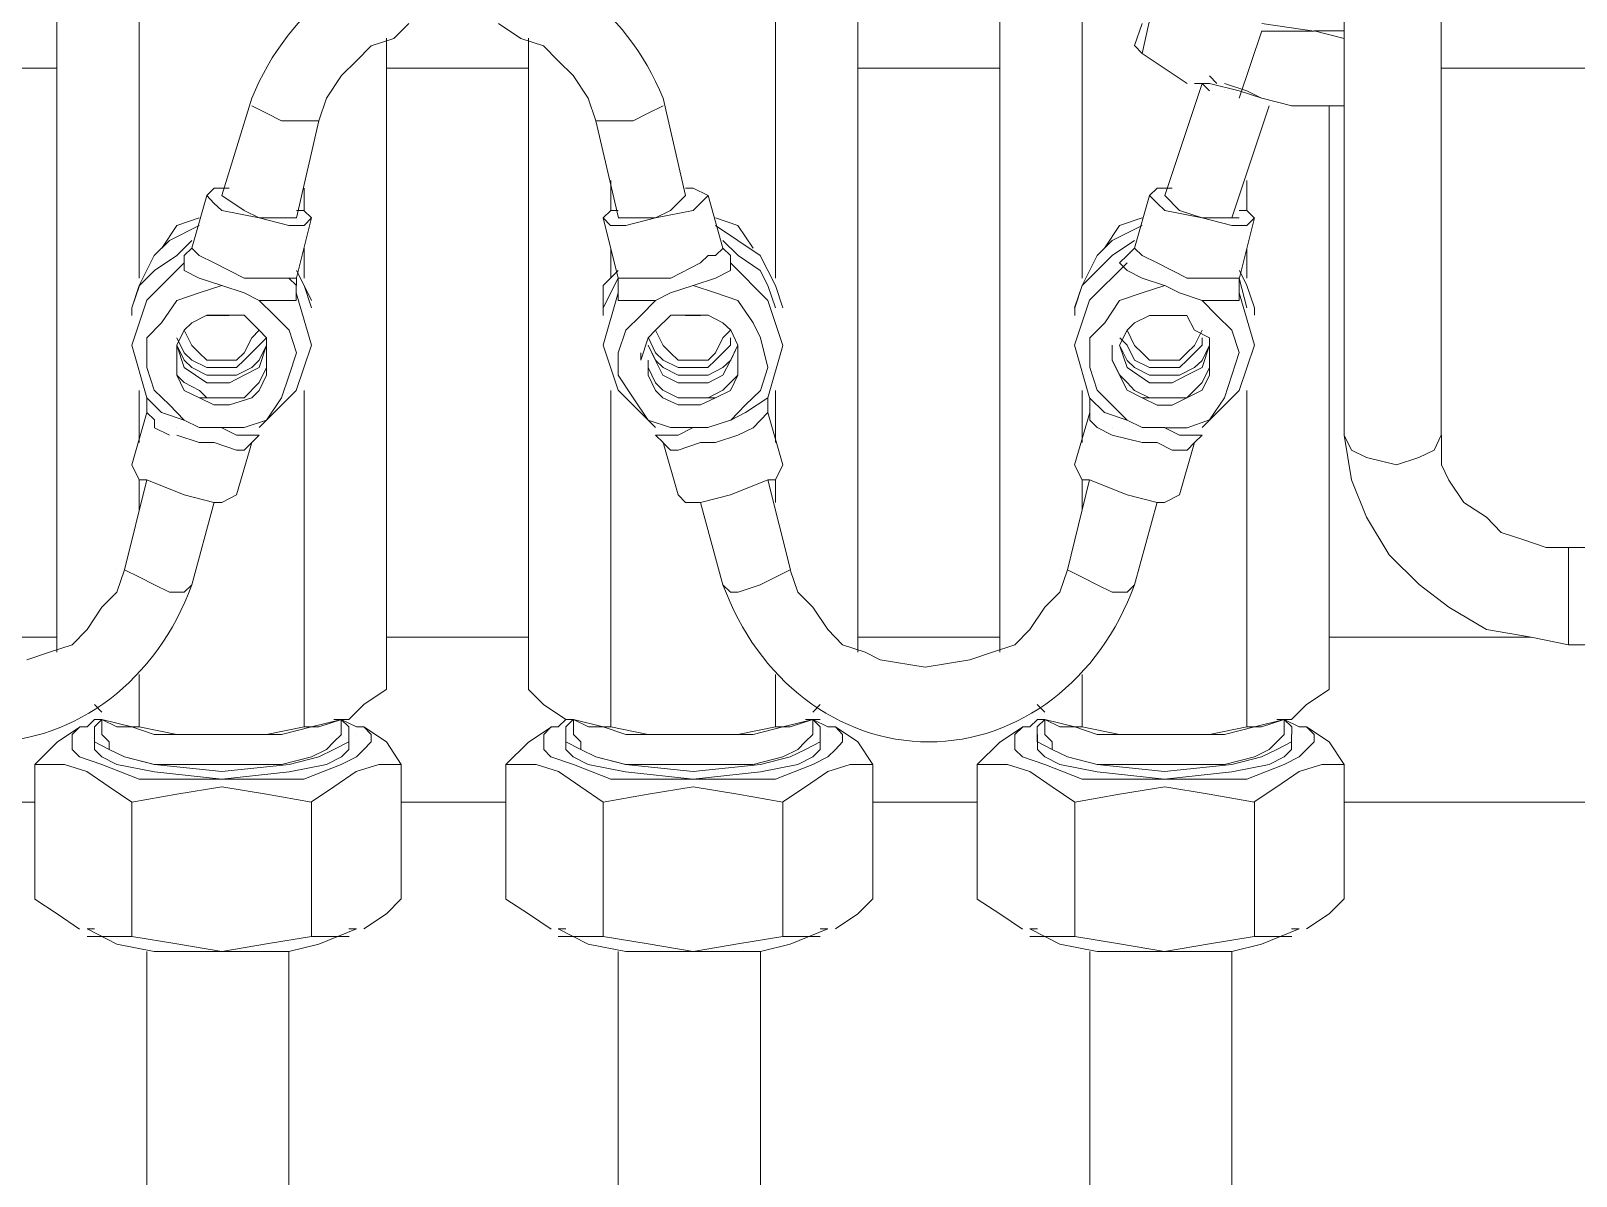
# Model space of a CAD drawing. Header units: inches. Extents: x 16065 to 240872, y 14603 to 37076.
# Drawn here: x 31150.6 to 31294.9, y 19704.9 to 19811.8 of the extents above; entities that cross this region are included whole.
import ezdxf

# ---------------------------------------------------------------- set-up
doc = ezdxf.new("R2010")
doc.units = ezdxf.units.IN
doc.header["$MEASUREMENT"] = 0
doc.layers.add('1', color=3, linetype='Continuous')
doc.layers.add('Dim', color=6, linetype='Continuous', lineweight=13)

# ---------------------------------------------------------------- blocks, each defined once
blk = doc.blocks.new('5')
at = {"layer": '1', "lineweight": 9}
for p, q in [((225.73014, -21.45387), (225.73014, -21.39798)), ((225.73839, -21.45387), (225.73839, -21.39798)), ((225.6209, -21.47229), (225.6209, -21.39925)), ((225.68886, -21.47229), (225.68886, -21.39925)), ((225.70093, -21.47229), (225.70093, -21.39925)), ((225.62789, -21.44054), (225.62789, -21.40243)), ((225.68188, -21.44054), (225.68188, -21.40243)), ((225.70791, -21.44054), (225.70791, -21.40243)), ((225.713, -21.42149), (225.71427, -21.41575)), ((225.64948, -21.4202), (225.65075, -21.41893)), ((225.65836, -21.41893), (225.66028, -21.4202)), ((225.71235, -21.42082), (225.713, -21.41894)), ((225.72124, -21.42528), (225.72316, -21.41957)), ((225.72315, -21.41895), (225.72759, -21.41958)), ((225.72759, -21.41958), (225.72315, -21.41958)), ((225.73014, -21.4202), (225.7276, -21.41957)), ((225.7276, -21.41957), (225.73014, -21.41957)), ((225.64631, -21.42212), (225.64757, -21.42083)), ((225.64757, -21.42083), (225.64948, -21.4202)), ((225.64886, -21.47546), (225.64886, -21.42019)), ((225.66028, -21.4202), (225.6622, -21.42083)), ((225.66091, -21.47546), (225.66091, -21.42019)), ((225.6622, -21.42083), (225.66345, -21.42212)), ((225.713, -21.4215), (225.71235, -21.42082)), ((225.6209, -21.42274), (225.60883, -21.42274)), ((225.64504, -21.42336), (225.64631, -21.42212)), ((225.66091, -21.42274), (225.64885, -21.42274)), ((225.66345, -21.42212), (225.66472, -21.42336)), ((225.70093, -21.42274), (225.68887, -21.42274)), ((225.71681, -21.42402), (225.713, -21.4215)), ((225.75428, -21.42274), (225.73839, -21.42274)), ((225.64377, -21.42528), (225.64504, -21.42336)), ((225.66472, -21.42336), (225.66599, -21.42528)), ((225.71491, -21.43353), (225.71808, -21.42402)), ((225.71743, -21.42402), (225.71871, -21.42402)), ((225.71871, -21.42402), (225.71808, -21.42402)), ((225.71808, -21.42402), (225.71871, -21.42465)), ((225.71808, -21.42402), (225.71808, -21.42402)), ((225.71871, -21.42337), (225.71934, -21.42402)), ((225.71871, -21.42402), (225.72124, -21.42465)), ((225.71999, -21.42402), (225.72189, -21.42465)), ((225.63743, -21.42529), (225.63489, -21.43353)), ((225.63743, -21.42528), (225.63743, -21.42529)), ((225.64313, -21.4272), (225.64377, -21.42528)), ((225.66599, -21.42528), (225.66664, -21.4272)), ((225.67424, -21.43353), (225.67234, -21.42528)), ((225.67234, -21.42528), (225.67235, -21.42528)), ((225.71999, -21.42466), (225.71999, -21.42466)), ((225.72124, -21.42466), (225.72316, -21.42529)), ((225.72189, -21.42466), (225.72314, -21.42529)), ((225.72315, -21.42528), (225.72569, -21.42594)), ((225.73014, -21.42593), (225.73014, -21.42528)), ((225.63743, -21.42593), (225.63868, -21.42654)), ((225.63868, -21.42654), (225.63997, -21.4272)), ((225.66981, -21.4272), (225.67108, -21.42654)), ((225.67108, -21.42654), (225.67235, -21.42593)), ((225.72061, -21.43543), (225.72378, -21.42593)), ((225.72568, -21.42593), (225.73014, -21.42593)), ((225.72887, -21.47546), (225.72887, -21.42592)), ((225.63997, -21.4272), (225.64187, -21.4272)), ((225.64122, -21.43543), (225.64313, -21.42719)), ((225.64187, -21.4272), (225.6425, -21.4272)), ((225.6425, -21.4272), (225.64313, -21.4272)), ((225.66664, -21.42719), (225.66855, -21.43543)), ((225.66664, -21.4272), (225.66726, -21.4272)), ((225.66726, -21.4272), (225.66789, -21.4272)), ((225.66789, -21.4272), (225.66981, -21.4272)), ((225.63424, -21.4329), (225.63361, -21.43353)), ((225.63552, -21.4329), (225.63424, -21.4329)), ((225.64187, -21.43482), (225.64187, -21.4329)), ((225.6679, -21.43482), (225.6679, -21.43227)), ((225.67489, -21.4329), (225.67425, -21.4329)), ((225.67616, -21.43353), (225.67489, -21.4329)), ((225.71427, -21.4329), (225.71363, -21.43353)), ((225.71554, -21.4329), (225.71427, -21.4329)), ((225.72189, -21.43482), (225.72189, -21.43227)), ((225.63361, -21.43353), (225.63236, -21.438)), ((225.63362, -21.43354), (225.63422, -21.43419)), ((225.63422, -21.43419), (225.63489, -21.43482)), ((225.63489, -21.43353), (225.63489, -21.43354)), ((225.63489, -21.43353), (225.63489, -21.43353)), ((225.63489, -21.43354), (225.63679, -21.43482)), ((225.67298, -21.43482), (225.67424, -21.43353)), ((225.67424, -21.43353), (225.67424, -21.43353)), ((225.67424, -21.43353), (225.67424, -21.43353)), ((225.67489, -21.43482), (225.67552, -21.43419)), ((225.67552, -21.43419), (225.67617, -21.43354)), ((225.67742, -21.438), (225.67617, -21.43353)), ((225.71363, -21.43353), (225.71236, -21.438)), ((225.71362, -21.43354), (225.71427, -21.43419)), ((225.71427, -21.43419), (225.71491, -21.43482)), ((225.71491, -21.43353), (225.71491, -21.43353)), ((225.71491, -21.43353), (225.71491, -21.43353)), ((225.71617, -21.43482), (225.71491, -21.43354)), ((225.63106, -21.43608), (225.63298, -21.43543)), ((225.63489, -21.43482), (225.63806, -21.43543)), ((225.63679, -21.43482), (225.63806, -21.43543)), ((225.63806, -21.43543), (225.64058, -21.43607)), ((225.63807, -21.43543), (225.63932, -21.43543)), ((225.63932, -21.43543), (225.64122, -21.43543)), ((225.64122, -21.43482), (225.64186, -21.43482)), ((225.64122, -21.43543), (225.64122, -21.43543)), ((225.64122, -21.43543), (225.64122, -21.43543)), ((225.6425, -21.43543), (225.64123, -21.44053)), ((225.64186, -21.43482), (225.64249, -21.43543)), ((225.64187, -21.43607), (225.6425, -21.43543)), ((225.6679, -21.43482), (225.66727, -21.43543)), ((225.66727, -21.43543), (225.66789, -21.43607)), ((225.66854, -21.44054), (225.66727, -21.43544)), ((225.66854, -21.43482), (225.6679, -21.43482)), ((225.66854, -21.43543), (225.67046, -21.43543)), ((225.66854, -21.43543), (225.66854, -21.43543)), ((225.66854, -21.43543), (225.66854, -21.43543)), ((225.66918, -21.43607), (225.67171, -21.43543)), ((225.67046, -21.43543), (225.67171, -21.43543)), ((225.67171, -21.43543), (225.67298, -21.43482)), ((225.67171, -21.43543), (225.67489, -21.43482)), ((225.67679, -21.43543), (225.67869, -21.43607)), ((225.71109, -21.43608), (225.713, -21.43543)), ((225.71491, -21.43482), (225.71808, -21.43543)), ((225.71808, -21.43543), (225.71617, -21.43482)), ((225.71808, -21.43543), (225.7206, -21.43607)), ((225.71934, -21.43543), (225.71809, -21.43543)), ((225.72061, -21.43543), (225.71934, -21.43543)), ((225.72124, -21.43543), (225.72061, -21.43543)), ((225.72124, -21.43482), (225.72188, -21.43482)), ((225.72124, -21.43543), (225.72124, -21.43543)), ((225.72252, -21.43543), (225.72125, -21.44053)), ((225.72188, -21.43482), (225.72251, -21.43543)), ((225.72189, -21.43607), (225.72252, -21.43543)), ((225.62979, -21.438), (225.63106, -21.43608)), ((225.63298, -21.43607), (225.63044, -21.43736)), ((225.64058, -21.43607), (225.64187, -21.43607)), ((225.66789, -21.43607), (225.66918, -21.43607)), ((225.67869, -21.43736), (225.6768, -21.43607)), ((225.67869, -21.43607), (225.67998, -21.43801)), ((225.70981, -21.438), (225.71109, -21.43608)), ((225.713, -21.43607), (225.71046, -21.43736)), ((225.7206, -21.43607), (225.72189, -21.43607)), ((225.63044, -21.43736), (225.62916, -21.43862)), ((225.63107, -21.43862), (225.63234, -21.43736)), ((225.63235, -21.438), (225.6317, -21.43863)), ((225.63297, -21.43863), (225.63235, -21.438)), ((225.64187, -21.44054), (225.64187, -21.43799)), ((225.6679, -21.44054), (225.6679, -21.43799)), ((225.6768, -21.43862), (225.67743, -21.43799)), ((225.67742, -21.43736), (225.6787, -21.43862)), ((225.67807, -21.43863), (225.67742, -21.438)), ((225.67742, -21.438), (225.67742, -21.438)), ((225.68059, -21.43862), (225.67869, -21.43736)), ((225.71046, -21.43736), (225.70919, -21.43862)), ((225.71045, -21.43862), (225.71234, -21.43736)), ((225.71235, -21.438), (225.71172, -21.43863)), ((225.71235, -21.438), (225.71235, -21.438)), ((225.713, -21.43863), (225.71235, -21.438)), ((225.72189, -21.44054), (225.72189, -21.43799)), ((225.62916, -21.43862), (225.62789, -21.44117)), ((225.6317, -21.43926), (225.62853, -21.44242)), ((225.62917, -21.43989), (225.63107, -21.43862)), ((225.6317, -21.43862), (225.6317, -21.43926)), ((225.6317, -21.43926), (225.6317, -21.43989)), ((225.63423, -21.43926), (225.63297, -21.43863)), ((225.63679, -21.44055), (225.63423, -21.43926)), ((225.67299, -21.44054), (225.67553, -21.43925)), ((225.67553, -21.43925), (225.67616, -21.43862)), ((225.67616, -21.43862), (225.6768, -21.43862)), ((225.67807, -21.43926), (225.67807, -21.43862)), ((225.67807, -21.43989), (225.67807, -21.43926)), ((225.68123, -21.44243), (225.67808, -21.43927)), ((225.6787, -21.43862), (225.68059, -21.43989)), ((225.68188, -21.44117), (225.68059, -21.43862)), ((225.70919, -21.43862), (225.70791, -21.44117)), ((225.71173, -21.43926), (225.70854, -21.44242)), ((225.70919, -21.43989), (225.71045, -21.43862)), ((225.71173, -21.43862), (225.71109, -21.43926)), ((225.71109, -21.43926), (225.71173, -21.43989)), ((225.71427, -21.43926), (225.713, -21.43863)), ((225.71681, -21.44055), (225.71427, -21.43926)), ((225.6279, -21.44117), (225.62917, -21.43989)), ((225.6317, -21.43989), (225.63297, -21.44054)), ((225.63297, -21.44054), (225.63489, -21.44117)), ((225.63679, -21.44054), (225.63932, -21.44054)), ((225.63932, -21.44054), (225.63996, -21.44054)), ((225.63996, -21.44054), (225.64121, -21.44054)), ((225.64122, -21.44118), (225.64059, -21.44054)), ((225.64122, -21.44054), (225.64122, -21.44118)), ((225.64187, -21.44117), (225.64123, -21.43989)), ((225.66854, -21.43989), (225.66727, -21.44118)), ((225.66727, -21.44307), (225.66854, -21.44054)), ((225.66854, -21.44054), (225.66854, -21.44054)), ((225.6698, -21.44054), (225.66854, -21.44054)), ((225.66854, -21.44118), (225.66854, -21.44054)), ((225.67046, -21.44054), (225.6698, -21.44054)), ((225.67299, -21.44054), (225.67046, -21.44054)), ((225.6749, -21.44118), (225.67679, -21.44054)), ((225.67679, -21.44054), (225.67807, -21.43989)), ((225.68059, -21.43989), (225.68124, -21.44117)), ((225.7079, -21.44117), (225.70919, -21.43989)), ((225.71173, -21.43989), (225.713, -21.44054)), ((225.713, -21.44054), (225.7149, -21.44117)), ((225.7168, -21.44054), (225.71872, -21.44054)), ((225.71872, -21.44054), (225.71999, -21.44054)), ((225.71999, -21.44054), (225.72125, -21.44054)), ((225.72124, -21.44118), (225.72124, -21.44054)), ((225.72124, -21.44054), (225.72188, -21.44307)), ((225.72125, -21.43989), (225.72189, -21.44117)), ((225.62789, -21.44117), (225.62725, -21.44307)), ((225.62726, -21.44307), (225.6279, -21.44117)), ((225.62853, -21.44242), (225.62726, -21.44624)), ((225.63297, -21.44178), (225.63107, -21.44244)), ((225.63489, -21.44117), (225.63297, -21.44178)), ((225.63489, -21.44118), (225.6368, -21.44179)), ((225.6368, -21.44179), (225.63805, -21.44244)), ((225.64121, -21.4418), (225.64121, -21.44117)), ((225.6425, -21.44623), (225.64121, -21.4418)), ((225.64121, -21.44243), (225.64121, -21.4418)), ((225.6425, -21.44243), (225.64187, -21.44117)), ((225.6425, -21.44307), (225.64187, -21.44117)), ((225.66727, -21.44118), (225.66727, -21.44307)), ((225.66854, -21.44179), (225.66727, -21.44624)), ((225.66854, -21.44179), (225.66854, -21.44118)), ((225.66854, -21.44244), (225.66854, -21.44179)), ((225.67171, -21.44243), (225.67298, -21.4418)), ((225.67298, -21.4418), (225.6749, -21.44117)), ((225.67679, -21.4418), (225.67489, -21.44117)), ((225.67869, -21.44243), (225.67679, -21.4418)), ((225.68124, -21.44117), (225.68188, -21.44307)), ((225.68251, -21.44307), (225.68188, -21.44117)), ((225.70791, -21.44117), (225.70727, -21.44307)), ((225.70854, -21.44242), (225.70727, -21.44624)), ((225.70728, -21.44307), (225.7079, -21.44117)), ((225.71109, -21.44244), (225.71299, -21.44179)), ((225.71299, -21.44179), (225.71491, -21.44118)), ((225.71491, -21.44118), (225.71618, -21.44179)), ((225.71617, -21.44179), (225.71809, -21.44243)), ((225.72123, -21.4418), (225.72123, -21.44117)), ((225.72252, -21.44623), (225.72123, -21.4418)), ((225.72123, -21.44243), (225.72123, -21.4418)), ((225.72124, -21.44118), (225.72124, -21.44118)), ((225.72189, -21.44117), (225.72252, -21.44307)), ((225.62726, -21.44307), (225.62726, -21.44307)), ((225.62726, -21.44371), (225.62726, -21.44308)), ((225.63107, -21.44244), (225.62978, -21.44434)), ((225.63234, -21.44435), (225.63361, -21.4437)), ((225.63361, -21.4437), (225.63553, -21.4437)), ((225.63361, -21.44371), (225.63424, -21.44371)), ((225.63423, -21.44371), (225.63552, -21.44371)), ((225.63424, -21.44371), (225.63552, -21.44371)), ((225.63553, -21.4437), (225.63678, -21.4437)), ((225.63678, -21.4437), (225.63805, -21.44497)), ((225.63805, -21.44244), (225.63933, -21.4437)), ((225.63806, -21.44243), (225.63998, -21.44243)), ((225.63933, -21.4437), (225.6406, -21.44497)), ((225.63998, -21.44243), (225.64121, -21.44243)), ((225.6425, -21.44307), (225.6425, -21.44307)), ((225.66727, -21.44371), (225.66727, -21.44308)), ((225.6698, -21.44244), (225.66854, -21.44244)), ((225.66917, -21.44496), (225.67046, -21.44372)), ((225.67171, -21.44244), (225.6698, -21.44244)), ((225.67046, -21.44372), (225.67171, -21.44243)), ((225.6717, -21.44497), (225.67299, -21.4437)), ((225.67299, -21.4437), (225.67425, -21.4437)), ((225.67424, -21.44371), (225.67553, -21.44371)), ((225.67553, -21.44371), (225.67424, -21.44371)), ((225.67425, -21.4437), (225.67616, -21.4437)), ((225.67616, -21.4437), (225.67742, -21.44435)), ((225.67998, -21.44435), (225.67869, -21.44243)), ((225.6825, -21.44625), (225.68123, -21.44243)), ((225.68251, -21.44307), (225.68251, -21.44307)), ((225.70728, -21.44371), (225.70728, -21.44308)), ((225.70982, -21.44434), (225.71109, -21.44244)), ((225.71234, -21.44434), (225.71363, -21.44371)), ((225.71363, -21.44371), (225.7149, -21.44371)), ((225.71554, -21.44371), (225.71426, -21.44371)), ((225.71427, -21.44371), (225.71554, -21.44371)), ((225.7149, -21.44371), (225.7168, -21.44371)), ((225.7168, -21.44371), (225.71743, -21.44496)), ((225.71808, -21.44243), (225.72, -21.44243)), ((225.71933, -21.44371), (225.71808, -21.44244)), ((225.72061, -21.44497), (225.71933, -21.44371)), ((225.72, -21.44243), (225.72123, -21.44243)), ((225.72252, -21.44307), (225.72252, -21.4437)), ((225.62978, -21.44434), (225.62853, -21.4456)), ((225.63107, -21.44623), (225.6317, -21.44497)), ((225.6317, -21.44497), (225.63234, -21.44435)), ((225.6317, -21.44496), (225.63234, -21.44625)), ((225.63743, -21.4456), (225.63806, -21.44496)), ((225.63805, -21.44497), (225.63868, -21.4456)), ((225.6406, -21.44497), (225.64122, -21.44688)), ((225.66854, -21.44688), (225.66917, -21.44496)), ((225.67108, -21.4456), (225.6717, -21.44497)), ((225.67171, -21.44496), (225.67234, -21.44625)), ((225.67742, -21.44435), (225.67808, -21.44497)), ((225.67742, -21.4456), (225.67807, -21.44496)), ((225.67808, -21.44497), (225.67869, -21.44623)), ((225.6806, -21.4456), (225.67998, -21.44435)), ((225.70855, -21.4456), (225.70982, -21.44434)), ((225.71109, -21.44624), (225.71174, -21.44496)), ((225.71173, -21.44496), (225.71236, -21.44625)), ((225.71174, -21.44496), (225.71234, -21.44434)), ((225.71743, -21.44496), (225.71872, -21.44561)), ((225.71744, -21.44625), (225.71809, -21.44496)), ((225.72123, -21.44687), (225.72061, -21.44497)), ((225.62726, -21.44624), (225.62853, -21.45069)), ((225.62853, -21.4456), (225.62853, -21.44813)), ((225.6317, -21.44689), (225.63107, -21.4456)), ((225.6317, -21.44752), (225.63107, -21.44623)), ((225.63107, -21.44624), (225.63107, -21.44753)), ((225.63169, -21.44814), (225.63107, -21.44624)), ((225.63234, -21.44625), (225.63297, -21.44688)), ((225.63805, -21.44623), (225.63678, -21.44752)), ((225.63679, -21.44688), (225.63743, -21.4456)), ((225.63868, -21.4456), (225.63805, -21.44623)), ((225.63868, -21.44623), (225.63805, -21.44752)), ((225.63868, -21.44624), (225.63805, -21.44814)), ((225.63868, -21.4456), (225.63868, -21.44752)), ((225.64121, -21.45007), (225.6425, -21.44623)), ((225.66727, -21.44624), (225.66854, -21.45006)), ((225.67045, -21.44752), (225.67108, -21.4456)), ((225.6717, -21.44752), (225.67108, -21.44623)), ((225.67171, -21.44753), (225.67108, -21.44624)), ((225.67171, -21.44689), (225.67109, -21.4456)), ((225.67234, -21.44625), (225.67298, -21.44688)), ((225.6768, -21.44688), (225.67742, -21.4456)), ((225.67807, -21.44623), (225.6768, -21.44752)), ((225.67807, -21.4456), (225.67807, -21.44623)), ((225.67869, -21.44624), (225.67807, -21.44753)), ((225.67869, -21.44623), (225.67808, -21.44752)), ((225.67869, -21.44752), (225.67869, -21.44623)), ((225.68123, -21.44813), (225.6806, -21.4456)), ((225.68123, -21.4507), (225.6825, -21.44625)), ((225.70727, -21.44624), (225.70854, -21.45069)), ((225.70855, -21.44813), (225.70855, -21.4456)), ((225.71045, -21.44624), (225.71045, -21.44753)), ((225.71108, -21.44624), (225.71173, -21.44814)), ((225.71173, -21.44753), (225.71108, -21.44624)), ((225.71172, -21.44623), (225.7111, -21.4456)), ((225.71235, -21.44752), (225.71172, -21.44623)), ((225.71236, -21.44625), (225.713, -21.44688)), ((225.7168, -21.44688), (225.71744, -21.44625)), ((225.71808, -21.44623), (225.71681, -21.44752)), ((225.71808, -21.4456), (225.71808, -21.44623)), ((225.71809, -21.44814), (225.71871, -21.44624)), ((225.71871, -21.44624), (225.71809, -21.44753)), ((225.71872, -21.44561), (225.71872, -21.44753)), ((225.72123, -21.45007), (225.72252, -21.44623)), ((225.63107, -21.44753), (225.63107, -21.44687)), ((225.63107, -21.44878), (225.63107, -21.44752)), ((225.63107, -21.44752), (225.63107, -21.44878)), ((225.63234, -21.44752), (225.6317, -21.44689)), ((225.63234, -21.44813), (225.6317, -21.44752)), ((225.63361, -21.44813), (225.63234, -21.44752)), ((225.63297, -21.44688), (225.63362, -21.44751)), ((225.63362, -21.44751), (225.63489, -21.44751)), ((225.63489, -21.44751), (225.63614, -21.44751)), ((225.63614, -21.44751), (225.63679, -21.44688)), ((225.63678, -21.44752), (225.63614, -21.44813)), ((225.63805, -21.44752), (225.63743, -21.44813)), ((225.63868, -21.44752), (225.63868, -21.44688)), ((225.63868, -21.44877), (225.63868, -21.44751)), ((225.63868, -21.44751), (225.63868, -21.44814)), ((225.64122, -21.44688), (225.6406, -21.44878)), ((225.66854, -21.44878), (225.66854, -21.44688)), ((225.67045, -21.44688), (225.67045, -21.44751)), ((225.67108, -21.44813), (225.67108, -21.44752)), ((225.67108, -21.44752), (225.67108, -21.44878)), ((225.67235, -21.44813), (225.6717, -21.44752)), ((225.67234, -21.44752), (225.67171, -21.44689)), ((225.67233, -21.44877), (225.67171, -21.44753)), ((225.67363, -21.44813), (225.67234, -21.44752)), ((225.67298, -21.44688), (225.67363, -21.44751)), ((225.67363, -21.44751), (225.6749, -21.44751)), ((225.6749, -21.44751), (225.67617, -21.44751)), ((225.6768, -21.44752), (225.67615, -21.44813)), ((225.67617, -21.44751), (225.6768, -21.44688)), ((225.67808, -21.44752), (225.67742, -21.44813)), ((225.67807, -21.44753), (225.67742, -21.44877)), ((225.67869, -21.44688), (225.67869, -21.44752)), ((225.67869, -21.44877), (225.67869, -21.44752)), ((225.67869, -21.44752), (225.67869, -21.44878)), ((225.71045, -21.44688), (225.71045, -21.44751)), ((225.71045, -21.44752), (225.71045, -21.44752)), ((225.71045, -21.44752), (225.7111, -21.44878)), ((225.71046, -21.44751), (225.71108, -21.44877)), ((225.71235, -21.44814), (225.71173, -21.44753)), ((225.71362, -21.44813), (225.71235, -21.44752)), ((225.713, -21.44688), (225.71363, -21.44751)), ((225.71363, -21.44751), (225.7149, -21.44751)), ((225.7149, -21.44751), (225.71617, -21.44751)), ((225.71617, -21.44751), (225.7168, -21.44688)), ((225.71681, -21.44752), (225.71617, -21.44813)), ((225.71809, -21.44753), (225.71744, -21.44814)), ((225.71871, -21.44752), (225.71871, -21.44688)), ((225.71871, -21.44877), (225.71871, -21.44751)), ((225.71871, -21.44813), (225.71871, -21.44752)), ((225.71871, -21.44752), (225.71871, -21.44752)), ((225.72061, -21.44877), (225.72123, -21.44687)), ((225.62853, -21.44813), (225.62916, -21.45005)), ((225.6317, -21.45007), (225.63107, -21.44878)), ((225.63107, -21.44878), (225.6317, -21.44941)), ((225.63361, -21.44942), (225.63169, -21.44814)), ((225.63361, -21.44878), (225.63234, -21.44813)), ((225.63489, -21.44813), (225.63361, -21.44813)), ((225.63489, -21.44878), (225.63361, -21.44878)), ((225.63614, -21.44813), (225.63489, -21.44813)), ((225.63614, -21.44878), (225.63489, -21.44878)), ((225.63678, -21.44877), (225.63553, -21.44942)), ((225.63743, -21.44813), (225.63614, -21.44878)), ((225.63805, -21.44814), (225.63678, -21.44877)), ((225.63868, -21.44878), (225.63805, -21.45007)), ((225.63868, -21.44813), (225.63807, -21.44941)), ((225.6406, -21.44878), (225.63997, -21.4507)), ((225.66979, -21.4507), (225.66854, -21.44878)), ((225.67108, -21.44813), (225.67171, -21.44942)), ((225.67171, -21.45007), (225.67108, -21.44878)), ((225.67362, -21.44942), (225.67233, -21.44877)), ((225.67362, -21.44878), (225.67235, -21.44813)), ((225.67489, -21.44878), (225.67362, -21.44878)), ((225.6749, -21.44813), (225.67363, -21.44813)), ((225.67616, -21.44878), (225.67489, -21.44878)), ((225.67615, -21.44813), (225.6749, -21.44813)), ((225.67742, -21.44813), (225.67616, -21.44878)), ((225.67742, -21.44877), (225.67617, -21.44942)), ((225.67742, -21.45005), (225.67869, -21.44877)), ((225.67869, -21.44878), (225.67807, -21.45007)), ((225.6806, -21.45007), (225.68123, -21.44813)), ((225.70918, -21.45005), (225.70855, -21.44813)), ((225.71108, -21.44877), (225.71173, -21.45006)), ((225.7111, -21.44878), (225.71172, -21.44941)), ((225.71173, -21.44814), (225.71363, -21.44942)), ((225.71363, -21.44877), (225.71235, -21.44814)), ((225.71491, -21.44813), (225.71362, -21.44813)), ((225.7149, -21.44877), (225.71363, -21.44877)), ((225.71617, -21.44877), (225.7149, -21.44877)), ((225.71617, -21.44813), (225.71491, -21.44813)), ((225.71554, -21.44942), (225.7168, -21.44877)), ((225.71744, -21.44814), (225.71617, -21.44877)), ((225.7168, -21.44877), (225.71809, -21.44814)), ((225.71871, -21.44813), (225.71809, -21.44941)), ((225.71809, -21.45006), (225.71871, -21.44877)), ((225.72, -21.45071), (225.72061, -21.44877)), ((225.62789, -21.4545), (225.62789, -21.45007)), ((225.62916, -21.45005), (225.63045, -21.45131)), ((225.6317, -21.44941), (225.63299, -21.45007)), ((225.63299, -21.4507), (225.6317, -21.45007)), ((225.63299, -21.45007), (225.63361, -21.4507)), ((225.63553, -21.44942), (225.63361, -21.44942)), ((225.63807, -21.44941), (225.6368, -21.4507)), ((225.63805, -21.45007), (225.63743, -21.4507)), ((225.63806, -21.45323), (225.64121, -21.45007)), ((225.64187, -21.47863), (225.64187, -21.45007)), ((225.6679, -21.47863), (225.6679, -21.45007)), ((225.66854, -21.45006), (225.67171, -21.45322)), ((225.67171, -21.44942), (225.67233, -21.45005)), ((225.67233, -21.4507), (225.67171, -21.45007)), ((225.67233, -21.45005), (225.67362, -21.45071)), ((225.6749, -21.44942), (225.67362, -21.44942)), ((225.67617, -21.44942), (225.6749, -21.44942)), ((225.67617, -21.45071), (225.67742, -21.45005)), ((225.67807, -21.45007), (225.67679, -21.4507)), ((225.67933, -21.45131), (225.6806, -21.45007)), ((225.68188, -21.4545), (225.68188, -21.45007)), ((225.70791, -21.4545), (225.70791, -21.45007)), ((225.71045, -21.45132), (225.70918, -21.45005)), ((225.71172, -21.44941), (225.71235, -21.45007)), ((225.71173, -21.45006), (225.713, -21.45069)), ((225.71235, -21.45007), (225.71362, -21.4507)), ((225.71363, -21.44942), (225.71554, -21.44942)), ((225.71809, -21.44941), (225.7168, -21.4507)), ((225.7168, -21.45069), (225.71809, -21.45006)), ((225.71808, -21.45323), (225.72123, -21.45007)), ((225.72189, -21.47863), (225.72189, -21.45007)), ((225.62853, -21.4507), (225.62853, -21.45196)), ((225.62978, -21.45195), (225.62853, -21.4507)), ((225.63045, -21.45131), (225.6317, -21.4526)), ((225.63361, -21.4507), (225.63298, -21.4507)), ((225.63422, -21.45131), (225.63299, -21.4507)), ((225.63552, -21.4507), (225.63361, -21.4507)), ((225.63361, -21.4507), (225.63424, -21.4507)), ((225.63553, -21.45131), (225.63422, -21.45131)), ((225.6368, -21.4507), (225.63552, -21.4507)), ((225.63743, -21.4507), (225.63553, -21.45131)), ((225.63997, -21.4507), (225.63868, -21.4526)), ((225.67108, -21.45259), (225.66979, -21.4507)), ((225.67362, -21.45131), (225.67233, -21.4507)), ((225.67362, -21.45071), (225.67489, -21.45071)), ((225.67552, -21.45131), (225.67362, -21.45131)), ((225.67489, -21.45071), (225.67617, -21.45071)), ((225.67679, -21.4507), (225.67552, -21.45131)), ((225.67553, -21.4507), (225.6768, -21.4507)), ((225.67808, -21.45259), (225.67933, -21.45131)), ((225.68123, -21.4507), (225.67933, -21.45196)), ((225.68123, -21.45196), (225.68123, -21.4507)), ((225.70981, -21.45196), (225.70854, -21.45069)), ((225.70855, -21.4507), (225.70855, -21.45196)), ((225.71174, -21.4526), (225.71045, -21.45132)), ((225.713, -21.45069), (225.71427, -21.45132)), ((225.71363, -21.4507), (225.713, -21.4507)), ((225.71554, -21.4507), (225.71363, -21.4507)), ((225.71363, -21.4507), (225.71427, -21.4507)), ((225.71427, -21.45132), (225.71554, -21.45132)), ((225.71554, -21.45132), (225.7168, -21.45069)), ((225.7168, -21.4507), (225.71554, -21.4507)), ((225.71871, -21.45258), (225.72, -21.45071)), ((225.62853, -21.45195), (225.62726, -21.4564)), ((225.62917, -21.45258), (225.62852, -21.45195)), ((225.62917, -21.45324), (225.62917, -21.45258)), ((225.6317, -21.4526), (225.62978, -21.45195)), ((225.63297, -21.45323), (225.6317, -21.4526)), ((225.63868, -21.4526), (225.6368, -21.45323)), ((225.67298, -21.45323), (225.67108, -21.45259)), ((225.67807, -21.45259), (225.67615, -21.45322)), ((225.67933, -21.45196), (225.67808, -21.45259)), ((225.6806, -21.45259), (225.67998, -21.45324)), ((225.68123, -21.45195), (225.6806, -21.45259)), ((225.68251, -21.4564), (225.68124, -21.45195)), ((225.70855, -21.45195), (225.70727, -21.4564)), ((225.70855, -21.4526), (225.70855, -21.45195)), ((225.70918, -21.45323), (225.70855, -21.4526)), ((225.71173, -21.45259), (225.70981, -21.45196)), ((225.71299, -21.45323), (225.71174, -21.4526)), ((225.71681, -21.45324), (225.71871, -21.45258)), ((225.63044, -21.45387), (225.62917, -21.45324)), ((225.63298, -21.4545), (225.63106, -21.45386)), ((225.63107, -21.45323), (225.63107, -21.45323)), ((225.63489, -21.45323), (225.63297, -21.45323)), ((225.6368, -21.45323), (225.63489, -21.45323)), ((225.63615, -21.45387), (225.63489, -21.45324)), ((225.63806, -21.45387), (225.63615, -21.45387)), ((225.63806, -21.45386), (225.63743, -21.4545)), ((225.67234, -21.4545), (225.67171, -21.45386)), ((225.67362, -21.45386), (225.67171, -21.45386)), ((225.6749, -21.45323), (225.67298, -21.45323)), ((225.6749, -21.45323), (225.67362, -21.45386)), ((225.67615, -21.45322), (225.6749, -21.45322)), ((225.67869, -21.45387), (225.67679, -21.4545)), ((225.67869, -21.45323), (225.67869, -21.45323)), ((225.67998, -21.45324), (225.67869, -21.45387)), ((225.67869, -21.45387), (225.67869, -21.45387)), ((225.71045, -21.45386), (225.70918, -21.45323)), ((225.71045, -21.45323), (225.71045, -21.45323)), ((225.71299, -21.4545), (225.71045, -21.45386)), ((225.71491, -21.45323), (225.71299, -21.45323)), ((225.71617, -21.45387), (225.71491, -21.45324)), ((225.71491, -21.45324), (225.71681, -21.45324)), ((225.71808, -21.45387), (225.71617, -21.45387)), ((225.71808, -21.45386), (225.71743, -21.4545)), ((225.73014, -21.45386), (225.73077, -21.45766)), ((225.73078, -21.45513), (225.73014, -21.45387)), ((225.73839, -21.45387), (225.73777, -21.45513)), ((225.7384, -21.45639), (225.7384, -21.45386)), ((225.63423, -21.4545), (225.63297, -21.4545)), ((225.63614, -21.45513), (225.63423, -21.4545)), ((225.63743, -21.4545), (225.63614, -21.45894)), ((225.63679, -21.45513), (225.63614, -21.45513)), ((225.63743, -21.4545), (225.63679, -21.45513)), ((225.63743, -21.4545), (225.63743, -21.4545)), ((225.67298, -21.45513), (225.67233, -21.4545)), ((225.67363, -21.45894), (225.67234, -21.45449)), ((225.67362, -21.45513), (225.67298, -21.45513)), ((225.67552, -21.4545), (225.67362, -21.45513)), ((225.67679, -21.4545), (225.67552, -21.4545)), ((225.71427, -21.4545), (225.71299, -21.4545)), ((225.71554, -21.45513), (225.71427, -21.4545)), ((225.71681, -21.45513), (225.71554, -21.45513)), ((225.71743, -21.4545), (225.71618, -21.45894)), ((225.71743, -21.4545), (225.71681, -21.45513)), ((225.71743, -21.4545), (225.71743, -21.4545)), ((225.73205, -21.45577), (225.73078, -21.45513)), ((225.73777, -21.45513), (225.73649, -21.45577)), ((225.62789, -21.45766), (225.62726, -21.45639)), ((225.68189, -21.45766), (225.68251, -21.45639)), ((225.7079, -21.45766), (225.70727, -21.45639)), ((225.73458, -21.4564), (225.73205, -21.45577)), ((225.73649, -21.45577), (225.73458, -21.4564)), ((225.73902, -21.45768), (225.7384, -21.45639)), ((225.62663, -21.4653), (225.62854, -21.45767)), ((225.62789, -21.46021), (225.62789, -21.45766)), ((225.62853, -21.45766), (225.62789, -21.45766)), ((225.6317, -21.45894), (225.62853, -21.45766)), ((225.67807, -21.45894), (225.68122, -21.45766)), ((225.68122, -21.45766), (225.68189, -21.45766)), ((225.68123, -21.45767), (225.68315, -21.4653)), ((225.68188, -21.45957), (225.68188, -21.45767)), ((225.70665, -21.4653), (225.70854, -21.45767)), ((225.70854, -21.45766), (225.7079, -21.45766)), ((225.70791, -21.46021), (225.70791, -21.45766)), ((225.71173, -21.45894), (225.70854, -21.45766)), ((225.73077, -21.45766), (225.73204, -21.46084)), ((225.74029, -21.45957), (225.73902, -21.45768)), ((225.63422, -21.45957), (225.6317, -21.45894)), ((225.63614, -21.45894), (225.63488, -21.45957)), ((225.67423, -21.45957), (225.67363, -21.45894)), ((225.67807, -21.45894), (225.67552, -21.45957)), ((225.71426, -21.45957), (225.71173, -21.45894)), ((225.71617, -21.45894), (225.7149, -21.45957)), ((225.63235, -21.46656), (225.63423, -21.45956)), ((225.63488, -21.45957), (225.63422, -21.45957)), ((225.67552, -21.45957), (225.67423, -21.45957)), ((225.67553, -21.45957), (225.67742, -21.46656)), ((225.71235, -21.46656), (225.71427, -21.45956)), ((225.7149, -21.45957), (225.71426, -21.45957)), ((225.74221, -21.46084), (225.74029, -21.45957)), ((225.73204, -21.46084), (225.73396, -21.46402)), ((225.74346, -21.46212), (225.74221, -21.46084)), ((225.74538, -21.46276), (225.74346, -21.46212)), ((225.74728, -21.46339), (225.74538, -21.46276)), ((225.74919, -21.46339), (225.74728, -21.46339)), ((225.74919, -21.47165), (225.74919, -21.46339)), ((225.75428, -21.46339), (225.74919, -21.46339)), ((225.73396, -21.46402), (225.7365, -21.46655)), ((225.62598, -21.46719), (225.62663, -21.46529)), ((225.62599, -21.4653), (225.62599, -21.4653)), ((225.62663, -21.46529), (225.6279, -21.46593)), ((225.62663, -21.4653), (225.62663, -21.4653)), ((225.6279, -21.46593), (225.62917, -21.46656)), ((225.68059, -21.46656), (225.68188, -21.46593)), ((225.68188, -21.46593), (225.68314, -21.46529)), ((225.68314, -21.46529), (225.68378, -21.46719)), ((225.68314, -21.4653), (225.68314, -21.4653)), ((225.68378, -21.4653), (225.68378, -21.4653)), ((225.706, -21.46719), (225.70665, -21.46529)), ((225.70601, -21.4653), (225.70601, -21.4653)), ((225.70665, -21.46529), (225.7079, -21.46593)), ((225.70665, -21.4653), (225.70665, -21.4653)), ((225.7079, -21.46593), (225.70919, -21.46656)), ((225.62471, -21.46846), (225.62598, -21.46719)), ((225.62917, -21.46656), (225.63044, -21.46719)), ((225.63044, -21.46719), (225.63169, -21.46719)), ((225.63169, -21.46719), (225.63236, -21.46656)), ((225.67742, -21.46656), (225.67807, -21.46719)), ((225.67807, -21.46719), (225.6787, -21.46719)), ((225.6787, -21.46719), (225.68059, -21.46656)), ((225.68378, -21.46719), (225.68505, -21.46846)), ((225.70473, -21.46846), (225.706, -21.46719)), ((225.70919, -21.46656), (225.71044, -21.46719)), ((225.71044, -21.46719), (225.71173, -21.46719)), ((225.71173, -21.46719), (225.71236, -21.46656)), ((225.7365, -21.46655), (225.73902, -21.46847)), ((225.62346, -21.47037), (225.62471, -21.46846)), ((225.68505, -21.46846), (225.68632, -21.47037)), ((225.70346, -21.47037), (225.70473, -21.46846)), ((225.73902, -21.46847), (225.74221, -21.47037)), ((225.6209, -21.47101), (225.60883, -21.47101)), ((225.62219, -21.47166), (225.62346, -21.47037)), ((225.66091, -21.47101), (225.64885, -21.47101)), ((225.68632, -21.47037), (225.68758, -21.47166)), ((225.70093, -21.47101), (225.68887, -21.47101)), ((225.70219, -21.47166), (225.70346, -21.47037)), ((225.74602, -21.47101), (225.72886, -21.47101)), ((225.74221, -21.47037), (225.74602, -21.471)), ((225.74602, -21.471), (225.74919, -21.47165)), ((225.61835, -21.47292), (225.62027, -21.47229)), ((225.62027, -21.47229), (225.62219, -21.47166)), ((225.68758, -21.47166), (225.68949, -21.47229)), ((225.68949, -21.47229), (225.69076, -21.47292)), ((225.69837, -21.47292), (225.70031, -21.47229)), ((225.70031, -21.47229), (225.70219, -21.47166)), ((225.75428, -21.47165), (225.74919, -21.47165)), ((225.69076, -21.47292), (225.69458, -21.47356)), ((225.69458, -21.47356), (225.69837, -21.47292)), ((225.62789, -21.47863), (225.62789, -21.47419)), ((225.68188, -21.47863), (225.68188, -21.47419)), ((225.70791, -21.47863), (225.70791, -21.47419)), ((225.64693, -21.47671), (225.64885, -21.47546)), ((225.66219, -21.47671), (225.66091, -21.47546)), ((225.72696, -21.47671), (225.72887, -21.47546)), ((225.62409, -21.47671), (225.62472, -21.47736)), ((225.64568, -21.47799), (225.64693, -21.47671)), ((225.66409, -21.47799), (225.66219, -21.47671)), ((225.68505, -21.47737), (225.68567, -21.47671)), ((225.7041, -21.47671), (225.70474, -21.47736)), ((225.72568, -21.47799), (225.72696, -21.47671)), ((225.62091, -21.47991), (225.62281, -21.47864)), ((225.6222, -21.47927), (225.62281, -21.47864)), ((225.6228, -21.47863), (225.6228, -21.47863)), ((225.6228, -21.47863), (225.62345, -21.47863)), ((225.62345, -21.47863), (225.62281, -21.47863)), ((225.6241, -21.478), (225.62345, -21.47863)), ((225.62409, -21.47799), (225.62472, -21.47799)), ((225.62409, -21.47799), (225.62472, -21.47799)), ((225.62409, -21.47799), (225.62409, -21.47799)), ((225.62409, -21.47799), (225.62409, -21.47799)), ((225.62409, -21.47799), (225.62409, -21.47799)), ((225.62472, -21.478), (225.62409, -21.47863)), ((225.62409, -21.47863), (225.62409, -21.47926)), ((225.62472, -21.47799), (225.62472, -21.47926)), ((225.62599, -21.47863), (225.62472, -21.47799)), ((225.62472, -21.47799), (225.62726, -21.47863)), ((225.62472, -21.47863), (225.62472, -21.47863)), ((225.62472, -21.47863), (225.62472, -21.47863)), ((225.62789, -21.47863), (225.62599, -21.47863)), ((225.62726, -21.47863), (225.62916, -21.47926)), ((225.63106, -21.47927), (225.62789, -21.47863)), ((225.64187, -21.47863), (225.63868, -21.47926)), ((225.63997, -21.47926), (225.6425, -21.47863)), ((225.64312, -21.47863), (225.64187, -21.47863)), ((225.6425, -21.47863), (225.64504, -21.478)), ((225.64504, -21.478), (225.64312, -21.47863)), ((225.6444, -21.47863), (225.6444, -21.47863)), ((225.64441, -21.47799), (225.64503, -21.47799)), ((225.64568, -21.47799), (225.64503, -21.47799)), ((225.64503, -21.47799), (225.64568, -21.47799)), ((225.64503, -21.47799), (225.64503, -21.47799)), ((225.64503, -21.47799), (225.64503, -21.47926)), ((225.64631, -21.47863), (225.64503, -21.47799)), ((225.64503, -21.47799), (225.64568, -21.47863)), ((225.64503, -21.47863), (225.64503, -21.47863)), ((225.64568, -21.47799), (225.64568, -21.47799)), ((225.64568, -21.47863), (225.64568, -21.47926)), ((225.64694, -21.47863), (225.64631, -21.47863)), ((225.64631, -21.47863), (225.64694, -21.47863)), ((225.64756, -21.47927), (225.64694, -21.47863)), ((225.64694, -21.47863), (225.64886, -21.4799)), ((225.66091, -21.47991), (225.66283, -21.47864)), ((225.66221, -21.47927), (225.66282, -21.47864)), ((225.66282, -21.47863), (225.66282, -21.47863)), ((225.66282, -21.47863), (225.66345, -21.47863)), ((225.66345, -21.47863), (225.66283, -21.47863)), ((225.6641, -21.478), (225.66345, -21.47863)), ((225.6641, -21.47799), (225.66473, -21.47799)), ((225.6641, -21.47799), (225.66472, -21.47799)), ((225.6641, -21.47799), (225.6641, -21.47799)), ((225.6641, -21.47799), (225.6641, -21.47799)), ((225.6641, -21.47799), (225.6641, -21.47799)), ((225.66472, -21.478), (225.6641, -21.47863)), ((225.6641, -21.47863), (225.6641, -21.47926)), ((225.66473, -21.47799), (225.66473, -21.47926)), ((225.666, -21.47863), (225.66473, -21.47799)), ((225.66473, -21.47799), (225.66727, -21.47863)), ((225.66473, -21.47863), (225.66473, -21.47863)), ((225.66473, -21.47863), (225.66473, -21.47863)), ((225.6679, -21.47863), (225.666, -21.47863)), ((225.66727, -21.47863), (225.66917, -21.47926)), ((225.67108, -21.47927), (225.6679, -21.47863)), ((225.68188, -21.47863), (225.67869, -21.47926)), ((225.67998, -21.47926), (225.68251, -21.47863)), ((225.68313, -21.47863), (225.68188, -21.47863)), ((225.68251, -21.47863), (225.68505, -21.478)), ((225.68505, -21.478), (225.68313, -21.47863)), ((225.68442, -21.47799), (225.68505, -21.47799)), ((225.68442, -21.47863), (225.68442, -21.47863)), ((225.68505, -21.47799), (225.68505, -21.47799)), ((225.68567, -21.47799), (225.68505, -21.47799)), ((225.68505, -21.47799), (225.68567, -21.47799)), ((225.68505, -21.47799), (225.68505, -21.47926)), ((225.68632, -21.47863), (225.68505, -21.47799)), ((225.68505, -21.47799), (225.68567, -21.47863)), ((225.68505, -21.47863), (225.68505, -21.47863)), ((225.68567, -21.47799), (225.68567, -21.47799)), ((225.68567, -21.47863), (225.68567, -21.47926)), ((225.68697, -21.47863), (225.68632, -21.47863)), ((225.68632, -21.47863), (225.68697, -21.47863)), ((225.68696, -21.47863), (225.68886, -21.4799)), ((225.68758, -21.47927), (225.68697, -21.47863)), ((225.70092, -21.47991), (225.70284, -21.47864)), ((225.70219, -21.47927), (225.70284, -21.47864)), ((225.70283, -21.47863), (225.70283, -21.47863)), ((225.70283, -21.47863), (225.70346, -21.47863)), ((225.70346, -21.47863), (225.70284, -21.47863)), ((225.70411, -21.478), (225.70346, -21.47863)), ((225.70409, -21.47799), (225.70474, -21.47799)), ((225.7041, -21.47799), (225.70474, -21.47799)), ((225.7041, -21.47799), (225.7041, -21.47799)), ((225.7041, -21.47799), (225.7041, -21.47799)), ((225.7041, -21.47799), (225.7041, -21.47799)), ((225.70474, -21.478), (225.7041, -21.47863)), ((225.7041, -21.47863), (225.7041, -21.47926)), ((225.70474, -21.47799), (225.70474, -21.47926)), ((225.70601, -21.47863), (225.70474, -21.47799)), ((225.70474, -21.47799), (225.70728, -21.47863)), ((225.70474, -21.47863), (225.70474, -21.47863)), ((225.70474, -21.47863), (225.70474, -21.47863)), ((225.70791, -21.47863), (225.70601, -21.47863)), ((225.70728, -21.47863), (225.70918, -21.47926)), ((225.71109, -21.47927), (225.70791, -21.47863)), ((225.72189, -21.47863), (225.71872, -21.47926)), ((225.71999, -21.47926), (225.72252, -21.47863)), ((225.72314, -21.47863), (225.72189, -21.47863)), ((225.72252, -21.47863), (225.72506, -21.478)), ((225.72506, -21.478), (225.72314, -21.47863)), ((225.72442, -21.47799), (225.72506, -21.47799)), ((225.72443, -21.47863), (225.72443, -21.47863)), ((225.72569, -21.47799), (225.72506, -21.47799)), ((225.72506, -21.47799), (225.72569, -21.47799)), ((225.72506, -21.47799), (225.72506, -21.47799)), ((225.72506, -21.47799), (225.72506, -21.47926)), ((225.72633, -21.47863), (225.72506, -21.47799)), ((225.72506, -21.47799), (225.72569, -21.47863)), ((225.72506, -21.47863), (225.72506, -21.47863)), ((225.72568, -21.47799), (225.72568, -21.47799)), ((225.72569, -21.47863), (225.72569, -21.47926)), ((225.72696, -21.47863), (225.72633, -21.47863)), ((225.72633, -21.47863), (225.72696, -21.47863)), ((225.7276, -21.47927), (225.72696, -21.47863)), ((225.72696, -21.47863), (225.72888, -21.4799)), ((225.61901, -21.4818), (225.62091, -21.47991)), ((225.6222, -21.4799), (225.6222, -21.47927)), ((225.6222, -21.48053), (225.6222, -21.4799)), ((225.62409, -21.47926), (225.62409, -21.47989)), ((225.62409, -21.47926), (225.62409, -21.47989)), ((225.62409, -21.47989), (225.62534, -21.48055)), ((225.62409, -21.48053), (225.62409, -21.4799)), ((225.62472, -21.47926), (225.62534, -21.47989)), ((225.62534, -21.47989), (225.62534, -21.48055)), ((225.62916, -21.47926), (225.63423, -21.47926)), ((225.63423, -21.47927), (225.63106, -21.47927)), ((225.63423, -21.47926), (225.63489, -21.47926)), ((225.63868, -21.47926), (225.63489, -21.47926)), ((225.63489, -21.47926), (225.63997, -21.47926)), ((225.64377, -21.48055), (225.6444, -21.47989)), ((225.6444, -21.47989), (225.64504, -21.47926)), ((225.64441, -21.48055), (225.64568, -21.47989)), ((225.64568, -21.47989), (225.64568, -21.47926)), ((225.64568, -21.47926), (225.64568, -21.47989)), ((225.64568, -21.4799), (225.64568, -21.48053)), ((225.64631, -21.47926), (225.64631, -21.47926)), ((225.64757, -21.4799), (225.64695, -21.48053)), ((225.64756, -21.4799), (225.64756, -21.47927)), ((225.64886, -21.4799), (225.65011, -21.4818)), ((225.659, -21.4818), (225.66091, -21.47991)), ((225.66221, -21.4799), (225.66221, -21.47927)), ((225.66221, -21.48053), (225.66221, -21.4799)), ((225.6641, -21.47926), (225.6641, -21.47989)), ((225.6641, -21.47926), (225.6641, -21.47989)), ((225.6641, -21.47989), (225.66535, -21.48055)), ((225.6641, -21.48053), (225.6641, -21.4799)), ((225.66473, -21.47926), (225.66536, -21.47989)), ((225.66536, -21.47989), (225.66536, -21.48055)), ((225.66917, -21.47926), (225.67424, -21.47926)), ((225.67423, -21.47927), (225.67108, -21.47927)), ((225.67424, -21.47926), (225.6749, -21.47926)), ((225.67869, -21.47926), (225.6749, -21.47926)), ((225.6749, -21.47926), (225.67998, -21.47926)), ((225.68378, -21.48055), (225.68441, -21.47989)), ((225.68441, -21.47989), (225.68505, -21.47926)), ((225.68442, -21.48055), (225.68567, -21.47989)), ((225.68567, -21.47989), (225.68567, -21.47926)), ((225.68567, -21.47926), (225.68567, -21.47989)), ((225.68567, -21.4799), (225.68567, -21.48053)), ((225.68632, -21.47926), (225.68632, -21.47926)), ((225.68758, -21.4799), (225.68696, -21.48053)), ((225.68758, -21.4799), (225.68758, -21.47927)), ((225.68886, -21.4799), (225.69013, -21.4818)), ((225.69901, -21.4818), (225.70092, -21.47991)), ((225.70219, -21.4799), (225.70219, -21.47927)), ((225.70219, -21.48053), (225.70219, -21.4799)), ((225.7041, -21.47926), (225.7041, -21.47989)), ((225.70411, -21.47926), (225.70411, -21.47989)), ((225.70411, -21.47989), (225.70536, -21.48055)), ((225.70411, -21.48053), (225.70411, -21.4799)), ((225.70474, -21.47926), (225.70537, -21.47989)), ((225.70537, -21.47989), (225.70537, -21.48055)), ((225.70918, -21.47926), (225.71427, -21.47926)), ((225.71426, -21.47927), (225.71109, -21.47927)), ((225.71427, -21.47926), (225.71491, -21.47926)), ((225.71872, -21.47926), (225.71491, -21.47926)), ((225.71491, -21.47926), (225.71999, -21.47926)), ((225.72379, -21.48055), (225.72442, -21.47989)), ((225.72442, -21.47989), (225.72506, -21.47926)), ((225.72443, -21.48055), (225.72568, -21.47989)), ((225.72568, -21.47989), (225.72568, -21.47926)), ((225.72568, -21.47926), (225.72568, -21.47989)), ((225.72568, -21.4799), (225.72568, -21.48053)), ((225.72633, -21.47926), (225.72633, -21.47926)), ((225.7276, -21.4799), (225.72696, -21.48053)), ((225.7276, -21.4799), (225.7276, -21.47927)), ((225.72888, -21.4799), (225.73013, -21.4818)), ((225.62281, -21.48116), (225.6222, -21.48053)), ((225.62472, -21.4818), (225.62281, -21.48116)), ((225.62471, -21.48116), (225.62409, -21.48053)), ((225.62598, -21.4818), (225.62471, -21.48116)), ((225.62534, -21.48055), (225.62663, -21.48116)), ((225.62534, -21.48055), (225.62663, -21.48116)), ((225.62663, -21.48116), (225.62917, -21.48181)), ((225.62663, -21.48116), (225.62916, -21.48181)), ((225.63997, -21.48181), (225.6425, -21.48116)), ((225.6406, -21.48181), (225.64312, -21.48116)), ((225.6425, -21.48116), (225.64377, -21.48055)), ((225.64312, -21.48116), (225.64441, -21.48055)), ((225.64504, -21.48116), (225.64377, -21.4818)), ((225.64632, -21.48116), (225.64503, -21.4818)), ((225.64568, -21.48053), (225.64504, -21.48116)), ((225.64695, -21.48053), (225.64632, -21.48116)), ((225.66282, -21.48116), (225.66221, -21.48053)), ((225.66473, -21.4818), (225.66282, -21.48116)), ((225.66472, -21.48116), (225.6641, -21.48053)), ((225.66599, -21.4818), (225.66472, -21.48116)), ((225.66535, -21.48055), (225.66664, -21.48116)), ((225.66536, -21.48055), (225.66664, -21.48116)), ((225.66664, -21.48116), (225.66916, -21.48181)), ((225.66664, -21.48116), (225.66917, -21.48181)), ((225.67999, -21.48181), (225.68251, -21.48116)), ((225.68061, -21.48181), (225.68313, -21.48116)), ((225.68251, -21.48116), (225.68378, -21.48055)), ((225.68313, -21.48116), (225.68442, -21.48055)), ((225.68505, -21.48116), (225.68378, -21.4818)), ((225.68633, -21.48116), (225.68504, -21.4818)), ((225.68567, -21.48053), (225.68505, -21.48116)), ((225.68696, -21.48053), (225.68633, -21.48116)), ((225.70284, -21.48116), (225.70219, -21.48053)), ((225.70473, -21.4818), (225.70284, -21.48116)), ((225.70473, -21.48116), (225.70411, -21.48053)), ((225.70601, -21.4818), (225.70473, -21.48116)), ((225.70536, -21.48055), (225.70665, -21.48116)), ((225.70537, -21.48055), (225.70666, -21.48116)), ((225.70665, -21.48116), (225.70917, -21.48181)), ((225.70666, -21.48116), (225.70918, -21.48181)), ((225.72, -21.48181), (225.72252, -21.48116)), ((225.72062, -21.48181), (225.72314, -21.48116)), ((225.72252, -21.48116), (225.72379, -21.48055)), ((225.72314, -21.48116), (225.72443, -21.48055)), ((225.72506, -21.48116), (225.72379, -21.4818)), ((225.72568, -21.48053), (225.72506, -21.48116)), ((225.72633, -21.48116), (225.72506, -21.4818)), ((225.72696, -21.48053), (225.72633, -21.48116)), ((225.61901, -21.49323), (225.61901, -21.4818)), ((225.62155, -21.48181), (225.61902, -21.48181)), ((225.62344, -21.48242), (225.62155, -21.48181)), ((225.62534, -21.48371), (225.62344, -21.48242)), ((225.62789, -21.48306), (225.62472, -21.4818)), ((225.62917, -21.48243), (225.62598, -21.4818)), ((225.63489, -21.48306), (225.62789, -21.48306)), ((225.62916, -21.48181), (225.63489, -21.48181)), ((225.62917, -21.48181), (225.63488, -21.48242)), ((225.63488, -21.48306), (225.62917, -21.48243)), ((225.63488, -21.48242), (225.6406, -21.48181)), ((225.6406, -21.48243), (225.63488, -21.48306)), ((225.63489, -21.48181), (225.63997, -21.48181)), ((225.64186, -21.48306), (225.63489, -21.48306)), ((225.64377, -21.4818), (225.6406, -21.48243)), ((225.64503, -21.4818), (225.64186, -21.48306)), ((225.6463, -21.48242), (225.64441, -21.4837)), ((225.64822, -21.4818), (225.6463, -21.48242)), ((225.65012, -21.4818), (225.64822, -21.4818)), ((225.65012, -21.49323), (225.65012, -21.4818)), ((225.659, -21.49323), (225.659, -21.4818)), ((225.66156, -21.48181), (225.659, -21.48181)), ((225.66346, -21.48242), (225.66156, -21.48181)), ((225.66535, -21.48371), (225.66346, -21.48242)), ((225.6679, -21.48306), (225.66473, -21.4818)), ((225.66916, -21.48243), (225.66599, -21.4818)), ((225.67491, -21.48306), (225.6679, -21.48306)), ((225.66916, -21.48181), (225.67489, -21.48242)), ((225.67489, -21.48306), (225.66916, -21.48243)), ((225.66917, -21.48181), (225.6749, -21.48181)), ((225.67489, -21.48242), (225.68061, -21.48181)), ((225.68061, -21.48243), (225.67489, -21.48306)), ((225.6749, -21.48181), (225.67999, -21.48181)), ((225.68187, -21.48306), (225.67491, -21.48306)), ((225.68378, -21.4818), (225.68061, -21.48243)), ((225.68504, -21.4818), (225.68187, -21.48306)), ((225.68631, -21.48242), (225.68442, -21.4837)), ((225.68823, -21.4818), (225.68631, -21.48242)), ((225.69013, -21.4818), (225.68823, -21.4818)), ((225.69013, -21.49323), (225.69013, -21.4818)), ((225.69901, -21.49323), (225.69901, -21.4818)), ((225.70157, -21.48181), (225.69901, -21.48181)), ((225.70347, -21.48242), (225.70157, -21.48181)), ((225.70536, -21.48371), (225.70347, -21.48242)), ((225.7079, -21.48306), (225.70473, -21.4818)), ((225.70917, -21.48243), (225.70601, -21.4818)), ((225.7149, -21.48306), (225.7079, -21.48306)), ((225.70917, -21.48181), (225.7149, -21.48242)), ((225.7149, -21.48306), (225.70917, -21.48243)), ((225.70918, -21.48181), (225.71491, -21.48181)), ((225.7149, -21.48242), (225.72062, -21.48181)), ((225.72062, -21.48243), (225.7149, -21.48306)), ((225.72189, -21.48306), (225.7149, -21.48306)), ((225.71491, -21.48181), (225.72, -21.48181)), ((225.72379, -21.4818), (225.72062, -21.48243)), ((225.72506, -21.4818), (225.72189, -21.48306)), ((225.72632, -21.48242), (225.72443, -21.4837)), ((225.72824, -21.4818), (225.72632, -21.48242)), ((225.73014, -21.4818), (225.72824, -21.4818)), ((225.73014, -21.49323), (225.73014, -21.4818)), ((225.62726, -21.485), (225.62534, -21.48371)), ((225.63107, -21.48434), (225.62726, -21.485)), ((225.63489, -21.48371), (225.63107, -21.48434)), ((225.63868, -21.48434), (225.63489, -21.48371)), ((225.6425, -21.485), (225.63868, -21.48434)), ((225.64441, -21.4837), (225.64249, -21.48499)), ((225.66727, -21.485), (225.66535, -21.48371)), ((225.67108, -21.48434), (225.66727, -21.485)), ((225.6749, -21.48371), (225.67108, -21.48434)), ((225.67869, -21.48434), (225.6749, -21.48371)), ((225.68251, -21.485), (225.67869, -21.48434)), ((225.68442, -21.4837), (225.6825, -21.48499)), ((225.70728, -21.485), (225.70536, -21.48371)), ((225.71109, -21.48434), (225.70728, -21.485)), ((225.71491, -21.48371), (225.71109, -21.48434)), ((225.7187, -21.48434), (225.71491, -21.48371)), ((225.72252, -21.485), (225.7187, -21.48434)), ((225.72443, -21.4837), (225.72251, -21.48499)), ((225.61901, -21.485), (225.61012, -21.485)), ((225.62726, -21.49641), (225.62726, -21.48498)), ((225.6425, -21.49641), (225.6425, -21.48498)), ((225.659, -21.485), (225.65012, -21.485)), ((225.66727, -21.49641), (225.66727, -21.48498)), ((225.68251, -21.49641), (225.68251, -21.48498)), ((225.69901, -21.485), (225.69013, -21.485)), ((225.70728, -21.49641), (225.70728, -21.48498)), ((225.72252, -21.49641), (225.72252, -21.48498)), ((225.78348, -21.485), (225.73014, -21.485)), ((225.62091, -21.49449), (225.61901, -21.49323)), ((225.64886, -21.49449), (225.65011, -21.49322)), ((225.66091, -21.49449), (225.659, -21.49323)), ((225.68886, -21.49449), (225.69013, -21.49322)), ((225.70092, -21.49449), (225.69901, -21.49323)), ((225.72888, -21.49449), (225.73013, -21.49322)), ((225.62281, -21.49578), (225.62091, -21.49449)), ((225.64694, -21.49577), (225.64886, -21.49449)), ((225.66283, -21.49578), (225.66091, -21.49449)), ((225.68696, -21.49577), (225.68886, -21.49449)), ((225.70284, -21.49578), (225.70092, -21.49449)), ((225.72696, -21.49577), (225.72888, -21.49449)), ((225.62599, -21.49706), (225.62345, -21.49577)), ((225.62345, -21.49577), (225.6241, -21.49577)), ((225.62345, -21.49577), (225.62345, -21.49577)), ((225.64632, -21.49577), (225.64313, -21.49706)), ((225.64568, -21.49577), (225.64631, -21.49577)), ((225.64631, -21.49577), (225.64631, -21.49577)), ((225.66599, -21.49706), (225.66345, -21.49577)), ((225.66345, -21.49577), (225.6641, -21.49577)), ((225.66345, -21.49577), (225.66345, -21.49577)), ((225.68632, -21.49577), (225.68313, -21.49706)), ((225.68567, -21.49577), (225.68632, -21.49577)), ((225.68567, -21.49577), (225.68567, -21.49577)), ((225.70601, -21.49706), (225.70346, -21.49577)), ((225.70346, -21.49577), (225.70411, -21.49577)), ((225.70346, -21.49577), (225.70346, -21.49577)), ((225.72633, -21.49577), (225.72314, -21.49706)), ((225.72568, -21.49577), (225.72633, -21.49577)), ((225.62345, -21.49641), (225.62535, -21.49641)), ((225.62535, -21.49641), (225.62726, -21.49641)), ((225.62916, -21.49767), (225.62599, -21.49706)), ((225.63107, -21.49704), (225.62726, -21.49641)), ((225.63488, -21.49768), (225.63107, -21.49704)), ((225.63868, -21.49704), (225.63488, -21.49768)), ((225.64249, -21.49641), (225.63868, -21.49704)), ((225.64313, -21.49706), (225.64059, -21.49767)), ((225.64441, -21.49641), (225.6425, -21.49641)), ((225.64569, -21.49641), (225.64441, -21.49641)), ((225.66345, -21.49641), (225.66537, -21.49641)), ((225.66537, -21.49641), (225.66727, -21.49641)), ((225.66918, -21.49767), (225.66599, -21.49706)), ((225.67108, -21.49704), (225.66727, -21.49641)), ((225.67489, -21.49768), (225.67108, -21.49704)), ((225.67869, -21.49704), (225.67489, -21.49768)), ((225.6825, -21.49641), (225.67869, -21.49704)), ((225.68313, -21.49706), (225.68061, -21.49767)), ((225.68442, -21.49641), (225.68251, -21.49641)), ((225.68568, -21.49641), (225.68442, -21.49641)), ((225.70346, -21.49641), (225.70538, -21.49641)), ((225.70538, -21.49641), (225.70728, -21.49641)), ((225.70919, -21.49767), (225.70601, -21.49706)), ((225.71109, -21.49704), (225.70728, -21.49641)), ((225.7149, -21.49768), (225.71109, -21.49704)), ((225.71872, -21.49704), (225.7149, -21.49768)), ((225.72251, -21.49641), (225.71872, -21.49704)), ((225.72314, -21.49706), (225.72062, -21.49767)), ((225.72443, -21.49641), (225.72252, -21.49641)), ((225.72569, -21.49641), (225.72443, -21.49641)), ((225.62853, -21.49768), (225.62853, -21.53008)), ((225.63489, -21.49767), (225.62916, -21.49767)), ((225.64059, -21.49767), (225.63489, -21.49767)), ((225.64059, -21.49768), (225.64059, -21.53008)), ((225.66854, -21.49768), (225.66854, -21.53008)), ((225.67489, -21.49767), (225.66918, -21.49767)), ((225.68061, -21.49767), (225.67489, -21.49767)), ((225.6806, -21.49768), (225.6806, -21.53008)), ((225.70855, -21.49768), (225.70855, -21.53008)), ((225.7149, -21.49767), (225.70919, -21.49767)), ((225.72062, -21.49767), (225.7149, -21.49767)), ((225.72061, -21.49768), (225.72061, -21.53008))]:
    blk.add_line(p, q, dxfattribs=at)
for centre, major_axis, start_param, end_param in [((225.65489, -21.43465), (0, 0.02206), -1.132244, 1.132244), ((225.61488, -21.45827), (0, 0.02163), 1.963897, 4.319288), ((225.69489, -21.45827), (0, 0.02163), 1.963922, 4.319263)]:
    blk.add_ellipse(centre, major_axis=major_axis, ratio=0.874097, start_param=start_param, end_param=end_param, dxfattribs=at)

msp = doc.modelspace()

# ---------------------------------------------------------------- linework, layer by layer
msp.add_open_spline([(19700.7453, 21216.29254), (20897.07389, 20708.05365), (22824.48941, 19850.93499), (26868.44058, 18287.01634), (30516.36333, 17530.31409), (35462.14712, 17530.31409), (39099.37122, 17545.28939), (41523.6453, 17530.19254)], degree=3, knots=[0, 0, 0, 0, 3.550687011, 7.088547091, 10.454405696, 13.763203424, 20.37636341, 20.37636341, 20.37636341, 20.37636341])

# ---------------------------------------------------------------- block references
at = {"layer": 'Dim', "xscale": 1100, "yscale": 1100, "zscale": 1100}
msp.add_blockref('5', (-217029.94002, 43373.34849), dxfattribs=at)

doc.saveas('drawing.dxf')
